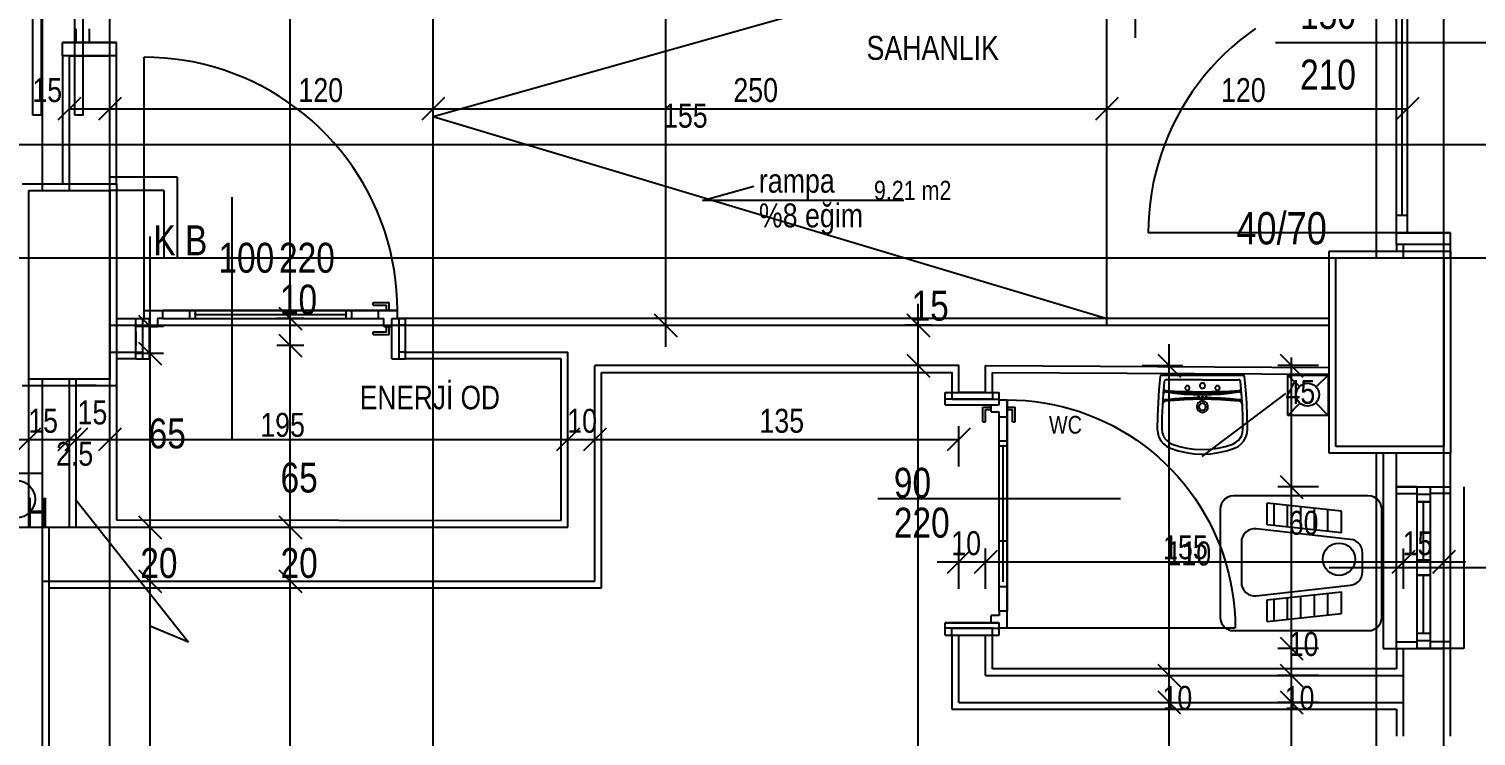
# Model space of a CAD drawing. Header units: centimetres. Extents: x 0 to 14595, y -30 to 2970.
# Drawn here: x 1811.7 to 2080.1, y 1323.6 to 1454.9 of the extents above; entities that cross this region are included whole.
import ezdxf

# ---------------------------------------------------------------- set-up
doc = ezdxf.new("R2010")
doc.units = ezdxf.units.CM
doc.layers.add('ASN-KAPI', color=3, linetype='CONTINUOUS')
doc.layers.add('ASN-MIMARI', color=8, linetype='CONTINUOUS')
doc.styles.get("Standard").update_dxf_attribs({"font": 'arial.ttf', "width": 0.8})

msp = doc.modelspace()

# ---------------------------------------------------------------- linework, layer by layer
at = {"layer": 'ASN-KAPI'}
for points in [[(1812.4, 1438.85), (1812.4, 1463.35), (1813.9, 1463.35), (1813.9, 1438.85)], [(1820.15, 1438.85), (1820.15, 1463.35), (1821.65, 1463.35), (1821.65, 1438.85)]]:
    msp.add_lwpolyline(points, close=True, dxfattribs=at)
at = {"layer": 'ASN-MIMARI'}
for p, q in [((2074.15, 864.84), (2074.15, 2017.57)), ((1929.79, 1395.86), (1929.79, 1541.36)), ((2074.15, 1412.36), (2074.15, 1537.36)), ((1886.65, 1399.86), (1886.65, 1475.03)), ((1886.65, 1438.61), (2011.63, 1473.86)), ((2011.65, 1399.86), (2011.63, 1473.86)), ((1886.65, 1438.61), (2011.65, 1401.11)), ((1495.19, 1433.43), (2123.1, 1433.43)), ((1810.4, 1426.11), (1827.9, 1426.11)), ((1827.9, 1426.11), (1827.9, 1388.61)), ((1936.63, 1423.02), (1946.14, 1425.66)), ((1973.98, 1423.02), (1936.63, 1423.02)), ((1471.65, 1412.36), (2084.15, 1412.36)), ((1826.65, 1412.36), (1848.96, 1412.36)), ((2052.9, 1413.61), (2075.4, 1413.61)), ((2052.9, 1376.11), (2052.9, 1413.61)), ((2075.4, 1413.61), (2075.4, 1376.11)), ((1826.65, 1399.86), (1876.19, 1399.86)), ((1826.65, 1399.86), (2052.9, 1399.86)), ((2052.9, 1401.11), (1880.25, 1401.11)), ((1880.25, 1401.11), (1880.25, 1393.61)), ((1826.65, 1394.86), (1831.5, 1394.86)), ((1831.5, 1393.61), (1827.91, 1393.61)), ((1827.91, 1393.61), (1827.91, 1388.6)), ((1881.5, 1394.86), (1911.65, 1394.86)), ((1910.4, 1393.61), (1881.5, 1393.61)), ((1910.4, 1363.61), (1910.4, 1393.61)), ((1911.65, 1362.36), (1911.65, 1394.86)), ((1916.65, 1352.36), (1916.65, 1392.36)), ((1917.9, 1351.11), (1917.9, 1391.11)), ((1989.15, 1387.36), (1989.15, 1392.36)), ((1989.15, 1392.36), (2052.9, 1392)), ((1990.4, 1387.36), (1990.4, 1391.11)), ((1990.4, 1391.11), (2052.9, 1390.75)), ((1827.9, 1388.61), (1810.4, 1388.61)), ((1814.15, 1166.11), (1814.15, 1389.86)), ((1827.91, 1388.6), (1820.4, 1388.72)), ((1827.9, 1388.72), (1827.9, 1363.72)), ((1827.9, 1388.72), (1827.9, 1363.72)), ((2075.4, 1376.11), (2052.9, 1376.11)), ((2061.65, 1191.11), (2061.65, 1376.11)), ((2074.15, 1191.11), (2074.15, 1376.11)), ((2069.15, 1369.86), (2065.4, 1369.86)), ((2065.4, 1369.86), (2075.4, 1369.86)), ((1820.4, 1367.42), (1841.24, 1341.03)), ((1814.15, 1362.36), (1911.65, 1362.36)), ((1827.9, 1363.72), (1910.4, 1363.61)), ((1814.15, 1352.36), (1916.65, 1352.36)), ((1815.4, 1347.36), (1815.4, 1351.11)), ((1815.4, 1351.11), (1917.9, 1351.11)), ((1841.24, 1341.03), (1834.25, 1343.94)), ((2074.15, 1323.61), (2074.15, 1339.86)), ((2075.4, 1323.61), (2075.4, 1339.86))]:
    msp.add_line(p, q, dxfattribs=at)
for points in [[(1826.65, 864.84), (1826.65, 2016.11)], [(1886.65, 864.84), (1886.65, 2016.11)], [(1860.14, 950.76), (1860.14, 2008.86)], [(2061.65, 1412.36), (2061.65, 1537.36)], [(1814.15, 1424.86), (1814.15, 1524.86)], [(1826.65, 1424.86), (1826.65, 1524.86)], [(2016.97, 1453.23), (2016.97, 1470.78)], [(2065.4, 1420.21), (2065.4, 1459.86)], [(2066.4, 1420.21), (2066.4, 1459.86)], [(2067.4, 1420.21), (2067.4, 1459.86)], [(1820.4, 1452.36), (1820.4, 1454.86)], [(1822.9, 1452.36), (1822.9, 1454.86)], [(2036.26, 1452.69), (2034.85, 1451.48)], [(2037.72, 1453.83), (2036.26, 1452.69)], [(2039.23, 1454.92), (2037.72, 1453.83)], [(1817.9, 1449.86), (1817.9, 1452.36)], [(1820.4, 1452.36), (1817.9, 1452.36)], [(1817.9, 1452.36), (1827.9, 1452.36)], [(1817.9, 1449.86), (1817.9, 1451.11)], [(1817.9, 1449.86), (1817.9, 1426.11)], [(1827.9, 1449.86), (1817.9, 1449.86)], [(1819.15, 1424.86), (1819.15, 1449.86)], [(1819.15, 1449.86), (1826.65, 1449.86)], [(1822.9, 1452.36), (1820.4, 1452.36)], [(1827.9, 1452.36), (1822.9, 1452.36)], [(1826.65, 1424.86), (1826.65, 1449.86)], [(1827.9, 1449.86), (1827.9, 1452.36)], [(1827.9, 1449.86), (1827.9, 1451.11)], [(1827.9, 1426.11), (1827.9, 1449.86)], [(2033.49, 1450.23), (2032.17, 1448.91)], [(2034.85, 1451.48), (2033.49, 1450.23)], [(2042.9, 1452.36), (2087.9, 1452.36)], [(1834.9, 1449.57), (1833, 1449.61)], [(1833, 1402.61), (1833, 1449.61)], [(1836.79, 1449.45), (1834.9, 1449.57)], [(1838.67, 1449.26), (1836.79, 1449.45)], [(1840.54, 1449), (1838.67, 1449.26)], [(1842.41, 1448.66), (1840.54, 1449)], [(1844.25, 1448.24), (1842.41, 1448.66)], [(1846.08, 1447.75), (1844.25, 1448.24)], [(1847.89, 1447.19), (1846.08, 1447.75)], [(1849.67, 1446.55), (1847.89, 1447.19)], [(2030.92, 1447.55), (2029.71, 1446.14)], [(2032.17, 1448.91), (2030.92, 1447.55)], [(1851.43, 1445.85), (1849.67, 1446.55)], [(1853.15, 1445.07), (1851.43, 1445.85)], [(1854.85, 1444.22), (1853.15, 1445.07)], [(2028.57, 1444.68), (2027.49, 1443.17)], [(2029.71, 1446.14), (2028.57, 1444.68)], [(1821.27, 1442.16), (1817.03, 1437.91)], [(1819.15, 1435.03), (1819.15, 1442.53)], [(1828.77, 1442.16), (1824.53, 1437.91)], [(1826.65, 1435.03), (1826.65, 1442.53)], [(1856.5, 1443.31), (1854.85, 1444.22)], [(1858.12, 1442.33), (1856.5, 1443.31)], [(1859.7, 1441.29), (1858.12, 1442.33)], [(1888.77, 1442.16), (1884.53, 1437.91)], [(1886.65, 1435.03), (1886.65, 1442.53)], [(2013.76, 1442.16), (2009.52, 1437.92)], [(2011.64, 1435.04), (2011.64, 1442.54)], [(2027.49, 1443.17), (2026.46, 1441.62)], [(2069.52, 1442.16), (2065.28, 1437.91)], [(2067.4, 1435.03), (2067.4, 1442.53)], [(1819.15, 1440.03), (2067.4, 1440.03)], [(1861.24, 1440.18), (1859.7, 1441.29)], [(1862.73, 1439.01), (1861.24, 1440.18)], [(2025.5, 1440.03), (2024.61, 1438.41)], [(2026.46, 1441.62), (2025.5, 1440.03)], [(1864.17, 1437.79), (1862.73, 1439.01)], [(1865.56, 1436.5), (1864.17, 1437.79)], [(1866.9, 1435.16), (1865.56, 1436.5)], [(2023.78, 1436.75), (2023.02, 1435.06)], [(2024.61, 1438.41), (2023.78, 1436.75)], [(1868.18, 1433.77), (1866.9, 1435.16)], [(1869.41, 1432.33), (1868.18, 1433.77)], [(2023.02, 1435.06), (2022.32, 1433.34)], [(1870.58, 1430.84), (1869.41, 1432.33)], [(2021.7, 1431.59), (2021.15, 1429.82)], [(2022.32, 1433.34), (2021.7, 1431.59)], [(1871.68, 1429.31), (1870.58, 1430.84)], [(1872.73, 1427.73), (1871.68, 1429.31)], [(2021.15, 1429.82), (2020.67, 1428.02)], [(1839.15, 1427.36), (1826.65, 1427.36)], [(1827.91, 1426.11), (1827.91, 1401.11), (1831.5, 1401.11)], [(1839.15, 1427.36), (1839.15, 1412.36)], [(1873.71, 1426.11), (1872.73, 1427.73)], [(1874.62, 1424.45), (1873.71, 1426.11)], [(2020.26, 1426.21), (2019.93, 1424.39)], [(2020.67, 1428.02), (2020.26, 1426.21)], [(1811.65, 1389.86), (1811.65, 1424.86)], [(1811.65, 1424.86), (1826.65, 1424.86)], [(1836.65, 1424.86), (1826.65, 1424.86)], [(1826.65, 1424.86), (1826.65, 1389.86)], [(1836.65, 1424.86), (1836.65, 1412.36)], [(1849.31, 1423.61), (1849.31, 1378.61)], [(1875.47, 1422.75), (1874.62, 1424.45)], [(2019.93, 1424.39), (2019.67, 1422.55)], [(1876.24, 1421.03), (1875.47, 1422.75)], [(1876.95, 1419.27), (1876.24, 1421.03)], [(2019.48, 1420.71), (2019.37, 1418.85)], [(2019.67, 1422.55), (2019.48, 1420.71)], [(1877.59, 1417.49), (1876.95, 1419.27)], [(2019.37, 1418.85), (2019.33, 1417)], [(2065.4, 1420.21), (2065.4, 1420.21)], [(2065.4, 1417), (2065.4, 1420.21)], [(2067.4, 1420.21), (2065.4, 1420.21)], [(2067.4, 1417), (2067.4, 1420.21)], [(1834.12, 1145.86), (1834.12, 1416.36)], [(1878.15, 1415.68), (1877.59, 1417.49)], [(1878.64, 1413.85), (1878.15, 1415.68)], [(2065.4, 1417), (2019.33, 1417)], [(2065.4, 1414.86), (2065.4, 1417)], [(2067.4, 1417), (2065.4, 1417)], [(2065.4, 1417), (2075.4, 1417)], [(2065.4, 1414.86), (2065.4, 1416.11)], [(2075.4, 1417), (2067.4, 1417)], [(2075.4, 1414.86), (2075.4, 1417)], [(2075.4, 1414.86), (2075.4, 1416.11)], [(1879.05, 1412.01), (1878.64, 1413.85)], [(1893.65, 1412.36), (2054.15, 1412.36)], [(2054.15, 1377.36), (2054.15, 1412.36)], [(2059.15, 1412.36), (2074.15, 1412.36)], [(2065.4, 1414.86), (2065.4, 1413.61)], [(2075.4, 1414.86), (2065.4, 1414.86)], [(2066.65, 1412.36), (2066.65, 1414.86)], [(2074.15, 1414.86), (2066.65, 1414.86)], [(2074.15, 1412.36), (2074.15, 1414.86)], [(2074.15, 1412.36), (2074.15, 1377.36)], [(2075.4, 1412.36), (2075.4, 1414.86)], [(1879.4, 1410.15), (1879.05, 1412.01)], [(1879.66, 1408.27), (1879.4, 1410.15)], [(1879.85, 1406.39), (1879.66, 1408.27)], [(1879.97, 1404.5), (1879.85, 1406.39)], [(1880, 1402.61), (1879.97, 1404.5)], [(1832, 1401.73), (1834.12, 1399.61)], [(1833, 1401.11), (1833, 1402.61)], [(1833, 1402.61), (1836.5, 1402.61)], [(1836.5, 1401.11), (1836.5, 1402.61)], [(1836.5, 1402.61), (1841.5, 1402.61)], [(1876.5, 1402.61), (1836.5, 1402.61)], [(1841.5, 1402.61), (1871.51, 1402.61)], [(1841.5, 1401.11), (1841.5, 1402.61)], [(1842.5, 1402.61), (1842.5, 1401.11)], [(1842.5, 1401.86), (1842.5, 1402.06)], [(1842.5, 1401.84), (1870.5, 1401.84)], [(1858.02, 1403.23), (1862.27, 1398.98)], [(1870.5, 1402.06), (1870.5, 1401.86)], [(1870.51, 1401.11), (1870.51, 1402.61)], [(1871.51, 1402.61), (1876.5, 1402.61)], [(1871.51, 1402.61), (1871.51, 1401.11)], [(1875.5, 1404.11), (1878.5, 1404.11)], [(1875.5, 1403.61), (1875.5, 1404.11)], [(1875.5, 1403.61), (1878, 1403.61)], [(1876.5, 1402.61), (1878, 1402.61)], [(1876.5, 1401.11), (1876.5, 1402.61)], [(1880, 1402.61), (1876.5, 1402.61)], [(1878, 1402.61), (1878, 1403.61)], [(1878, 1402.61), (1878.5, 1402.61)], [(1878.5, 1402.61), (1878.5, 1404.11)], [(1878.5, 1402.61), (1880, 1402.61)], [(1880, 1401.11), (1880, 1402.61)], [(1927.67, 1401.98), (1931.91, 1397.73)], [(1974.53, 1401.98), (1978.77, 1397.73)], [(1976.65, 929.11), (1976.65, 1403.86)], [(1831.5, 1401.11), (1833, 1401.11)], [(1831.5, 1393.61), (1831.5, 1401.11)], [(1831.5, 1401.11), (1834, 1401.11)], [(1831.5, 1399.86), (1832.75, 1399.86)], [(1836.62, 1399.61), (1831.62, 1399.61)], [(1832.75, 1401.11), (1832.75, 1394.86)], [(1832.75, 1399.86), (1832.75, 1393.61)], [(1833, 1401.11), (1834, 1401.11)], [(1834, 1399.61), (1834, 1401.11)], [(1834, 1401.11), (1834, 1393.61)], [(1834, 1393.61), (1834, 1399.61)], [(1834, 1399.61), (1835.5, 1399.61)], [(1836.5, 1401.11), (1835.5, 1401.11)], [(1835.5, 1401.11), (1835.5, 1399.61)], [(1836.5, 1401.11), (1841.5, 1401.11)], [(1836.5, 1401.11), (1876.5, 1401.11)], [(1841.5, 1401.11), (1871.51, 1401.11)], [(1862.64, 1401.11), (1857.64, 1401.11)], [(1871.51, 1401.11), (1876.5, 1401.11)], [(1876.5, 1401.11), (1877.5, 1401.11)], [(1877.5, 1399.61), (1877.5, 1401.11)], [(1877.5, 1399.61), (1878, 1399.61)], [(1877.5, 1399.61), (1879, 1399.61)], [(1878, 1399.61), (1878.5, 1399.61)], [(1878, 1398.61), (1878, 1399.61)], [(1878.5, 1399.61), (1879, 1399.61)], [(1878.5, 1398.11), (1878.5, 1399.61)], [(1879, 1393.61), (1879, 1401.11)], [(1879, 1401.11), (1881.5, 1401.11)], [(1879, 1399.61), (1879, 1401.11)], [(1879, 1401.11), (1880, 1401.11)], [(1879, 1393.61), (1879, 1399.61)], [(1880, 1401.11), (1881.5, 1401.11)], [(1880.25, 1401.11), (1880.25, 1394.86)], [(1881.5, 1399.86), (1880.25, 1399.86)], [(1881.5, 1393.61), (1881.5, 1401.11)], [(1924.79, 1399.86), (1932.29, 1399.86)], [(1979.15, 1399.86), (1974.15, 1399.86)], [(1831.5, 1398.61), (1831.5, 1396.11)], [(1832, 1396.73), (1836.24, 1392.48)], [(1858.02, 1398.23), (1862.27, 1393.98)], [(1875.5, 1398.11), (1875.5, 1398.61)], [(1875.5, 1398.61), (1878, 1398.61)], [(1875.5, 1398.11), (1878.5, 1398.11)], [(1881.5, 1396.11), (1881.5, 1398.61)], [(2023.21, 929.11), (2023.21, 1396.36)], [(1831.5, 1394.86), (1832.75, 1394.86)], [(1831.5, 1393.61), (1834, 1393.61)], [(1836.62, 1394.61), (1831.62, 1394.61)], [(1862.64, 1396.11), (1857.64, 1396.11)], [(1879, 1393.61), (1881.5, 1393.61)], [(1881.5, 1394.86), (1880.25, 1394.86)], [(1974.53, 1394.48), (1978.77, 1390.23)], [(2021.09, 1394.48), (2025.33, 1390.23)], [(2043.77, 1394.48), (2048.01, 1390.23)], [(2045.89, 1183.24), (2045.89, 1393.86)], [(1984.15, 1387.36), (1984.15, 1392.36), (1916.65, 1392.36)], [(1917.9, 1391.11), (1982.9, 1391.11), (1982.9, 1387.36)], [(1979.15, 1392.36), (1974.15, 1392.36)], [(2018.21, 1392.36), (2025.71, 1392.36)], [(2050.89, 1392.36), (2043.39, 1392.36)], [(1811.65, 1362.36), (1811.65, 1389.86)], [(1826.65, 1389.86), (1811.65, 1389.86)], [(1819.15, 1362.36), (1819.15, 1389.86)], [(1820.4, 1362.36), (1820.4, 1389.86)], [(1826.65, 1166.11), (1826.65, 1389.86)], [(1826.65, 1362.36), (1826.65, 1389.86)], [(2021.53, 1390.33), (2021.3, 1387.9), (2021.13, 1385.45), (2021.03, 1383), (2021, 1380.55)], [(2021.81, 1390.58), (2021.75, 1390.58), (2021.69, 1390.56), (2021.64, 1390.53), (2021.6, 1390.49), (2021.57, 1390.44), (2021.54, 1390.39), (2021.53, 1390.33)], [(2021.81, 1390.58), (2036.92, 1390.58)], [(2022.27, 1389.37), (2022.08, 1387.17), (2021.94, 1384.97), (2021.86, 1382.76), (2021.84, 1380.55)], [(2022.16, 1388.22), (2022.16, 1388.12), (2022.19, 1388.03), (2022.23, 1387.95), (2022.29, 1387.87), (2022.37, 1387.82), (2022.46, 1387.78), (2022.55, 1387.76)], [(2022.69, 1389.75), (2022.6, 1389.74), (2022.51, 1389.71), (2022.44, 1389.67), (2022.37, 1389.61), (2022.32, 1389.54), (2022.29, 1389.46), (2022.27, 1389.37)], [(2029.36, 1389.75), (2022.69, 1389.75)], [(2026.58, 1388.63), (2026.49, 1388.62), (2026.41, 1388.59), (2026.33, 1388.55), (2026.27, 1388.49), (2026.21, 1388.42), (2026.18, 1388.34), (2026.16, 1388.26), (2026.16, 1388.17), (2026.18, 1388.08), (2026.21, 1388), (2026.27, 1387.93), (2026.33, 1387.87), (2026.41, 1387.83), (2026.49, 1387.8), (2026.58, 1387.79)], [(2026.58, 1387.79), (2026.66, 1387.8), (2026.75, 1387.83), (2026.82, 1387.87), (2026.89, 1387.93), (2026.94, 1388), (2026.97, 1388.08), (2026.99, 1388.17), (2026.99, 1388.26), (2026.97, 1388.34), (2026.94, 1388.42), (2026.89, 1388.49), (2026.82, 1388.55), (2026.75, 1388.59), (2026.66, 1388.62), (2026.58, 1388.63)], [(2029.36, 1389.12), (2029.26, 1389.11), (2029.17, 1389.08), (2029.08, 1389.03), (2029, 1388.96), (2028.94, 1388.87), (2028.9, 1388.78), (2028.88, 1388.68), (2028.88, 1388.58), (2028.9, 1388.48), (2028.94, 1388.39), (2029, 1388.3), (2029.08, 1388.24), (2029.17, 1388.19), (2029.26, 1388.15), (2029.36, 1388.14)], [(2029.36, 1389.75), (2036.04, 1389.75)], [(2029.36, 1388.14), (2029.47, 1388.15), (2029.56, 1388.19), (2029.65, 1388.24), (2029.73, 1388.3), (2029.79, 1388.39), (2029.83, 1388.48), (2029.85, 1388.58), (2029.85, 1388.68), (2029.83, 1388.78), (2029.79, 1388.87), (2029.73, 1388.96), (2029.65, 1389.03), (2029.56, 1389.08), (2029.47, 1389.11), (2029.36, 1389.12)], [(2032.15, 1388.63), (2032.07, 1388.62), (2031.98, 1388.59), (2031.91, 1388.55), (2031.84, 1388.49), (2031.79, 1388.42), (2031.76, 1388.34), (2031.74, 1388.26), (2031.74, 1388.17), (2031.76, 1388.08), (2031.79, 1388), (2031.84, 1387.93), (2031.91, 1387.87), (2031.98, 1387.83), (2032.07, 1387.8), (2032.15, 1387.79)], [(2032.15, 1387.79), (2032.24, 1387.8), (2032.32, 1387.83), (2032.4, 1387.87), (2032.46, 1387.93), (2032.52, 1388), (2032.55, 1388.08), (2032.57, 1388.17), (2032.57, 1388.26), (2032.55, 1388.34), (2032.52, 1388.42), (2032.46, 1388.49), (2032.4, 1388.55), (2032.32, 1388.59), (2032.24, 1388.62), (2032.15, 1388.63)], [(2036.46, 1389.37), (2036.44, 1389.46), (2036.41, 1389.54), (2036.36, 1389.61), (2036.29, 1389.67), (2036.22, 1389.71), (2036.13, 1389.74), (2036.04, 1389.75)], [(2036.18, 1387.76), (2036.27, 1387.78), (2036.36, 1387.82), (2036.44, 1387.87), (2036.5, 1387.95), (2036.54, 1388.03), (2036.57, 1388.12), (2036.57, 1388.22)], [(2036.89, 1380.55), (2036.87, 1382.76), (2036.79, 1384.97), (2036.65, 1387.17), (2036.46, 1389.37)], [(2037.2, 1390.33), (2037.19, 1390.39), (2037.16, 1390.44), (2037.13, 1390.49), (2037.09, 1390.53), (2037.04, 1390.56), (2036.98, 1390.58), (2036.92, 1390.58)], [(2037.73, 1380.55), (2037.7, 1383), (2037.6, 1385.45), (2037.43, 1387.9), (2037.2, 1390.33)], [(2045.21, 1390.62), (2052.71, 1390.62)], [(2045.21, 1383.12), (2045.21, 1390.62)], [(2045.21, 1390.62), (2047.36, 1388.48)], [(2052.71, 1390.62), (2050.49, 1388.4)], [(2052.71, 1390.62), (2052.71, 1383.12)], [(1981.65, 1385.11), (1981.65, 1387.36)], [(1981.65, 1387.36), (1991.65, 1387.36)], [(1990.4, 1386.11), (1981.65, 1386.11)], [(1982.9, 1387.36), (1982.9, 1386.11)], [(1982.9, 1386.11), (1991.65, 1386.11)], [(1989.15, 1387.36), (1984.15, 1387.36)], [(1990.4, 1387.36), (1990.4, 1386.11)], [(1991.65, 1386.01), (1991.65, 1387.36)], [(1991.65, 1385.11), (1991.65, 1387.36)], [(1991.65, 1386.01), (1993.15, 1386.01)], [(1991.65, 1385.11), (1991.65, 1386.01)], [(1993.15, 1384.66), (1993.15, 1386.01)], [(1993.15, 1386.01), (1993.15, 1382.86)], [(1993.15, 1386.01), (1994.85, 1385.97)], [(1994.85, 1385.97), (1996.55, 1385.87)], [(1996.55, 1385.87), (1998.25, 1385.7)], [(1998.25, 1385.7), (1999.94, 1385.46)], [(1999.94, 1385.46), (2001.61, 1385.15)], [(2022.57, 1385.77), (2022.43, 1385.74), (2022.31, 1385.68), (2022.19, 1385.6), (2022.09, 1385.5), (2022.02, 1385.38), (2021.97, 1385.25), (2021.95, 1385.11)], [(2022.54, 1386.04), (2022.39, 1386.02), (2022.24, 1385.96), (2022.11, 1385.89), (2021.99, 1385.79)], [(2022.66, 1387.48), (2022.53, 1387.47), (2022.41, 1387.44), (2022.3, 1387.38), (2022.21, 1387.3), (2022.13, 1387.2), (2022.08, 1387.08), (2022.06, 1386.96)], [(2029.36, 1386.4), (2027.66, 1386.38), (2025.95, 1386.31), (2024.24, 1386.2), (2022.54, 1386.04)], [(2022.55, 1387.76), (2024.25, 1387.65), (2025.95, 1387.58), (2027.66, 1387.53), (2029.36, 1387.52)], [(2029.36, 1386.12), (2027.66, 1386.1), (2025.96, 1386.03), (2024.27, 1385.92), (2022.57, 1385.77)], [(2022.66, 1387.48), (2024.33, 1387.37), (2026.01, 1387.3), (2027.69, 1387.25), (2029.36, 1387.24)], [(2022.66, 1387.48), (2024.33, 1387.25), (2026, 1387.09), (2027.68, 1386.99), (2029.36, 1386.96)], [(2029.36, 1385.77), (2029.15, 1385.75), (2028.94, 1385.68), (2028.75, 1385.57), (2028.59, 1385.43), (2028.46, 1385.25), (2028.37, 1385.05), (2028.33, 1384.84), (2028.33, 1384.62), (2028.37, 1384.4), (2028.46, 1384.2), (2028.59, 1384.03), (2028.75, 1383.88), (2028.94, 1383.77), (2029.15, 1383.7), (2029.36, 1383.68)], [(2028.88, 1386.4), (2028.88, 1386.44), (2028.87, 1386.48), (2028.84, 1386.52), (2028.82, 1386.55), (2028.78, 1386.58), (2028.74, 1386.6), (2028.7, 1386.61), (2028.65, 1386.61), (2028.61, 1386.6), (2028.57, 1386.58), (2028.53, 1386.55), (2028.51, 1386.52), (2028.48, 1386.48), (2028.47, 1386.44), (2028.47, 1386.4)], [(2029.58, 1386.4), (2029.58, 1386.44), (2029.56, 1386.48), (2029.54, 1386.52), (2029.51, 1386.55), (2029.48, 1386.58), (2029.44, 1386.6), (2029.4, 1386.61), (2029.35, 1386.61), (2029.31, 1386.6), (2029.27, 1386.58), (2029.23, 1386.55), (2029.2, 1386.52), (2029.18, 1386.48), (2029.17, 1386.44), (2029.16, 1386.4)], [(2044.81, 1387.21), (2029.28, 1375.51)], [(2029.36, 1387.52), (2031.07, 1387.53), (2032.78, 1387.58), (2034.48, 1387.65), (2036.18, 1387.76)], [(2029.36, 1386.96), (2031.05, 1386.99), (2032.73, 1387.09), (2034.4, 1387.25), (2036.07, 1387.48)], [(2029.36, 1387.24), (2031.04, 1387.25), (2032.72, 1387.3), (2034.4, 1387.37), (2036.07, 1387.48)], [(2036.19, 1386.04), (2034.49, 1386.2), (2032.78, 1386.31), (2031.07, 1386.38), (2029.36, 1386.4)], [(2036.16, 1385.77), (2034.46, 1385.92), (2032.77, 1386.03), (2031.07, 1386.1), (2029.36, 1386.12)], [(2029.36, 1383.68), (2029.58, 1383.7), (2029.79, 1383.77), (2029.98, 1383.88), (2030.14, 1384.03), (2030.27, 1384.2), (2030.36, 1384.4), (2030.4, 1384.62), (2030.4, 1384.84), (2030.36, 1385.05), (2030.27, 1385.25), (2030.14, 1385.43), (2029.98, 1385.57), (2029.79, 1385.68), (2029.58, 1385.75), (2029.36, 1385.77)], [(2030.26, 1386.4), (2030.26, 1386.44), (2030.25, 1386.48), (2030.22, 1386.52), (2030.2, 1386.55), (2030.16, 1386.58), (2030.12, 1386.6), (2030.08, 1386.61), (2030.03, 1386.61), (2029.99, 1386.6), (2029.95, 1386.58), (2029.91, 1386.55), (2029.89, 1386.52), (2029.86, 1386.48), (2029.85, 1386.44), (2029.85, 1386.4)], [(2036.67, 1386.96), (2036.65, 1387.08), (2036.6, 1387.2), (2036.52, 1387.3), (2036.43, 1387.38), (2036.32, 1387.44), (2036.2, 1387.47), (2036.07, 1387.48)], [(2036.78, 1385.11), (2036.76, 1385.25), (2036.71, 1385.38), (2036.64, 1385.5), (2036.54, 1385.6), (2036.42, 1385.68), (2036.3, 1385.74), (2036.16, 1385.77)], [(2036.74, 1385.79), (2036.62, 1385.89), (2036.49, 1385.96), (2036.34, 1386.02), (2036.19, 1386.04)], [(2052.71, 1383.12), (2050.38, 1385.45)], [(1981.65, 1385.11), (1990.15, 1385.11)], [(1981.65, 1385.11), (1991.65, 1385.11)], [(1988.65, 1384.66), (1990.15, 1384.66)], [(1988.65, 1381.96), (1988.65, 1384.66)], [(1989.15, 1381.96), (1989.15, 1384.21)], [(1989.15, 1384.21), (1990.15, 1384.21)], [(1990.15, 1384.66), (1990.15, 1385.11)], [(1990.15, 1383.76), (1990.15, 1385.11)], [(1990.15, 1385.11), (1991.65, 1385.11)], [(1990.15, 1384.21), (1990.15, 1384.66)], [(1990.15, 1383.76), (1990.15, 1384.21)], [(1990.15, 1383.76), (1991.65, 1383.76)], [(1991.65, 1382.86), (1991.65, 1383.76)], [(1991.65, 1382.86), (1993.15, 1382.86)], [(1991.65, 1378.36), (1991.65, 1382.86)], [(1991.65, 1346.86), (1991.65, 1382.86)], [(1993.15, 1384.21), (1993.15, 1384.66)], [(1993.15, 1384.66), (1994.65, 1384.66)], [(1993.15, 1382.86), (1993.15, 1384.21)], [(1993.15, 1384.21), (1994.15, 1384.21)], [(1993.15, 1378.36), (1993.15, 1382.86)], [(1993.15, 1382.86), (1993.15, 1346.86)], [(1994.15, 1381.96), (1994.15, 1384.21)], [(1994.65, 1381.96), (1994.65, 1384.66)], [(2001.61, 1385.15), (2003.27, 1384.78)], [(2003.27, 1384.78), (2004.92, 1384.34)], [(2004.92, 1384.34), (2006.55, 1383.83)], [(2006.55, 1383.83), (2008.15, 1383.26)], [(2008.15, 1383.26), (2009.73, 1382.62)], [(2029.36, 1385.37), (2029.23, 1385.35), (2029.1, 1385.31), (2028.99, 1385.25), (2028.89, 1385.16), (2028.81, 1385.05), (2028.76, 1384.93), (2028.73, 1384.79), (2028.73, 1384.66), (2028.76, 1384.53), (2028.81, 1384.41), (2028.89, 1384.3), (2028.99, 1384.21), (2029.1, 1384.14), (2029.23, 1384.1), (2029.36, 1384.09)], [(2029.36, 1384.09), (2029.5, 1384.1), (2029.63, 1384.14), (2029.74, 1384.21), (2029.84, 1384.3), (2029.92, 1384.41), (2029.97, 1384.53), (2030, 1384.66), (2030, 1384.79), (2029.97, 1384.93), (2029.92, 1385.05), (2029.84, 1385.16), (2029.74, 1385.25), (2029.63, 1385.31), (2029.5, 1385.35), (2029.36, 1385.37)], [(2045.21, 1383.12), (2047.47, 1385.38)], [(2052.71, 1383.12), (2045.21, 1383.12)], [(1813.77, 1380.77), (1809.53, 1376.53)], [(1821.27, 1380.77), (1817.03, 1376.53)], [(1822.52, 1380.77), (1818.28, 1376.53)], [(1819.15, 1373.65), (1819.15, 1381.15)], [(1820.4, 1373.65), (1820.4, 1381.15)], [(1828.77, 1380.77), (1824.53, 1376.53)], [(1826.65, 1373.65), (1826.65, 1381.15)], [(1913.77, 1380.77), (1909.53, 1376.53)], [(1911.65, 1373.65), (1911.65, 1381.15)], [(1918.77, 1380.77), (1914.53, 1376.53)], [(1916.65, 1373.65), (1916.65, 1381.15)], [(1986.27, 1380.77), (1982.03, 1376.53)], [(1984.15, 1373.65), (1984.15, 1381.15)], [(1988.65, 1381.96), (1989.15, 1381.96)], [(1994.15, 1381.96), (1994.65, 1381.96)], [(2009.73, 1382.62), (2011.28, 1381.92)], [(2011.28, 1381.92), (2012.81, 1381.16)], [(2012.81, 1381.16), (2014.3, 1380.34)], [(2014.3, 1380.34), (2015.76, 1379.46)], [(2021, 1380.55), (2021.08, 1379.8), (2021.3, 1379.08), (2021.67, 1378.41), (2022.16, 1377.84), (2022.75, 1377.37), (2023.43, 1377.03)], [(2021.84, 1380.55), (2021.9, 1379.97), (2022.07, 1379.4), (2022.35, 1378.89), (2022.74, 1378.44), (2023.2, 1378.08), (2023.73, 1377.81)], [(2035, 1377.81), (2035.53, 1378.08), (2035.99, 1378.44), (2036.38, 1378.89), (2036.66, 1379.4), (2036.83, 1379.97), (2036.89, 1380.55)], [(2035.3, 1377.03), (2035.98, 1377.37), (2036.57, 1377.84), (2037.06, 1378.41), (2037.43, 1379.08), (2037.65, 1379.8), (2037.73, 1380.55)], [(1700.15, 1378.65), (1818.15, 1378.65)], [(1802.65, 1378.65), (1984.15, 1378.65)], [(1991.65, 1351.36), (1991.65, 1378.36)], [(1993.15, 1378.36), (1991.65, 1378.36)], [(1991.65, 1377.46), (1993.15, 1377.46)], [(1992.39, 1352.26), (1992.39, 1377.46)], [(1992.6, 1377.46), (1992.4, 1377.46)], [(1993.15, 1351.36), (1993.15, 1378.36)], [(2015.76, 1379.46), (2017.18, 1378.52)], [(2017.18, 1378.52), (2018.56, 1377.52)], [(2018.56, 1377.52), (2019.9, 1376.47)], [(2023.73, 1377.81), (2025.09, 1377.36), (2026.5, 1377.04), (2027.93, 1376.85), (2029.36, 1376.78)], [(2029.36, 1376.78), (2030.8, 1376.85), (2032.23, 1377.04), (2033.64, 1377.36), (2035, 1377.81)], [(2074.15, 1377.36), (2054.15, 1377.36)], [(2019.9, 1376.47), (2021.2, 1375.37)], [(2021.2, 1375.37), (2022.45, 1374.21)], [(2023.43, 1377.03), (2024.87, 1376.56), (2026.35, 1376.22), (2027.85, 1376.01), (2029.36, 1375.94)], [(2029.36, 1375.94), (2030.88, 1376.01), (2032.38, 1376.22), (2033.86, 1376.56), (2035.3, 1377.03)], [(2062.9, 1376.11), (2062.9, 1339.86)], [(2065.4, 1341.11), (2065.4, 1376.11)], [(2075.4, 1341.11), (2075.4, 1376.11)], [(1814.15, 1372.36), (1804.15, 1372.36)], [(1814.15, 1362.36), (1814.15, 1372.36)], [(2022.45, 1374.21), (2023.66, 1373.01)], [(2023.66, 1373.01), (2024.81, 1371.76)], [(2043.77, 1371.98), (2048.01, 1367.73)], [(2024.81, 1371.76), (2025.92, 1370.46)], [(2025.92, 1370.46), (2026.97, 1369.12)], [(2050.89, 1369.86), (2043.39, 1369.86)], [(2069.15, 1369.86), (2069.15, 1368.46)], [(2071.65, 1369.86), (2071.65, 1368.46)], [(2077.9, 1369.86), (2077.9, 1339.86)], [(2014.15, 1367.61), (1969.15, 1367.61)], [(2026.97, 1369.12), (2027.96, 1367.74)], [(2027.96, 1367.74), (2028.9, 1366.31)], [(2035.15, 1368.17), (2034.6, 1368.11), (2034.07, 1367.92), (2033.59, 1367.62), (2033.2, 1367.23), (2032.9, 1366.75), (2032.72, 1366.23), (2032.65, 1365.67)], [(2060.15, 1368.17), (2035.15, 1368.17)], [(2055.15, 1365.33), (2041.4, 1366.85)], [(2041.4, 1362.83), (2041.4, 1366.85)], [(2042.65, 1362.69), (2042.65, 1366.72)], [(2062.65, 1365.67), (2062.59, 1366.23), (2062.41, 1366.75), (2062.11, 1367.23), (2061.71, 1367.62), (2061.24, 1367.92), (2060.71, 1368.11), (2060.15, 1368.17)], [(2065.4, 1368.61), (2069.15, 1368.61)], [(2069.15, 1368.46), (2069.15, 1367.06)], [(2071.65, 1368.46), (2069.15, 1368.46)], [(2069.15, 1367.06), (2069.15, 1356.26)], [(2070.35, 1367.06), (2069.15, 1367.06)], [(2069.15, 1367.06), (2071.65, 1367.06)], [(2070.4, 1367.06), (2070.35, 1367.06)], [(2070.35, 1367.06), (2070.35, 1356.26)], [(2071.65, 1367.06), (2070.4, 1367.06)], [(2075.4, 1368.61), (2071.65, 1368.61)], [(2071.65, 1368.46), (2071.65, 1367.06)], [(2071.65, 1367.06), (2071.65, 1356.26)], [(1832, 1364.48), (1836.24, 1360.23)], [(1858.02, 1364.48), (1862.27, 1360.23)], [(2028.9, 1366.31), (2029.78, 1364.86)], [(2029.78, 1364.86), (2030.61, 1363.36)], [(2032.65, 1365.67), (2032.65, 1345.67)], [(2045.15, 1362.41), (2045.15, 1366.44)], [(2047.65, 1362.14), (2047.65, 1366.16)], [(2050.15, 1361.86), (2050.15, 1365.88)], [(2052.65, 1361.58), (2052.65, 1365.6)], [(2055.15, 1361.3), (2055.15, 1365.33)], [(2062.65, 1345.67), (2062.65, 1365.67)], [(1804.15, 1362.36), (1814.15, 1362.36)], [(1814.15, 1166.11), (1814.15, 1362.36)], [(1815.4, 1166.11), (1815.4, 1362.36)], [(2030.61, 1363.36), (2031.37, 1361.84)], [(2031.37, 1361.84), (2032.07, 1360.29)], [(2039.36, 1362.05), (2038.84, 1362.05), (2038.32, 1361.95), (2037.84, 1361.74), (2037.42, 1361.43), (2037.07, 1361.04), (2036.8, 1360.59), (2036.64, 1360.09), (2036.59, 1359.57)], [(2056.86, 1360.11), (2039.36, 1362.05)], [(2055.15, 1361.3), (2041.4, 1362.83)], [(1993.15, 1359.76), (1991.65, 1359.76)], [(1992.4, 1359.76), (1992.6, 1359.76)], [(2032.07, 1360.29), (2032.7, 1358.71)], [(2032.7, 1358.71), (2033.27, 1357.1)], [(2036.59, 1359.57), (2036.59, 1356.4)], [(2059.09, 1357.62), (2059.03, 1358.14), (2058.87, 1358.63), (2058.61, 1359.09), (2058.27, 1359.47), (2057.85, 1359.78), (2057.37, 1360), (2056.86, 1360.11)], [(1980.15, 1355.93), (2078.15, 1355.93)], [(1986.27, 1358.05), (1982.03, 1353.81)], [(1984.15, 1350.93), (1984.15, 1358.43)], [(1991.27, 1358.05), (1987.03, 1353.81)], [(1989.15, 1350.93), (1989.15, 1358.43)], [(2033.27, 1357.1), (2033.78, 1355.47)], [(2036.59, 1356.4), (2036.59, 1352.14)], [(2059.09, 1356.4), (2059.09, 1357.62)], [(2059.09, 1354.08), (2059.09, 1356.4)], [(2068.77, 1358.05), (2064.53, 1353.81)], [(2066.65, 1350.93), (2066.65, 1358.43)], [(2069.15, 1356.26), (2069.15, 1354.86)], [(2070.35, 1356.26), (2069.15, 1356.26)], [(2071.65, 1356.26), (2069.15, 1356.26)], [(2070.4, 1356.26), (2070.35, 1356.26)], [(2071.65, 1356.26), (2070.4, 1356.26)], [(2071.65, 1356.26), (2071.65, 1354.86)], [(2076.27, 1358.05), (2072.03, 1353.81)], [(2074.15, 1350.93), (2074.15, 1358.43)], [(1832, 1354.48), (1836.24, 1350.23)], [(1858.02, 1354.48), (1862.27, 1350.23)], [(2033.78, 1355.47), (2034.22, 1353.83)], [(2034.22, 1353.83), (2034.6, 1352.17)], [(2097.9, 1354.86), (2052.9, 1354.86)], [(2056.86, 1351.6), (2057.37, 1351.71), (2057.85, 1351.92), (2058.27, 1352.23), (2058.61, 1352.62), (2058.87, 1353.07), (2059.03, 1353.57), (2059.09, 1354.08)], [(2069.15, 1354.86), (2069.15, 1353.46)], [(2071.65, 1354.86), (2069.15, 1354.86)], [(2069.15, 1353.46), (2069.15, 1342.66)], [(2070.35, 1353.46), (2069.15, 1353.46)], [(2069.15, 1353.46), (2071.65, 1353.46)], [(2070.4, 1353.46), (2070.35, 1353.46)], [(2070.35, 1353.46), (2070.35, 1342.66)], [(2071.65, 1353.46), (2070.4, 1353.46)], [(2071.65, 1354.86), (2071.65, 1353.46)], [(2071.65, 1353.46), (2071.65, 1342.66)], [(1991.65, 1346.86), (1991.65, 1351.36)], [(1991.65, 1351.36), (1993.15, 1351.36)], [(1993.15, 1346.86), (1993.15, 1351.36)], [(2034.6, 1352.17), (2034.9, 1350.49)], [(2034.9, 1350.49), (2035.14, 1348.81)], [(2036.59, 1352.14), (2036.64, 1351.62), (2036.8, 1351.12), (2037.07, 1350.67), (2037.42, 1350.28), (2037.84, 1349.97), (2038.32, 1349.76), (2038.84, 1349.65), (2039.36, 1349.66)], [(2039.36, 1349.66), (2056.86, 1351.6)], [(2035.14, 1348.81), (2035.31, 1347.11)], [(2041.4, 1348.88), (2055.15, 1350.4)], [(2041.4, 1344.85), (2041.4, 1348.88)], [(2042.65, 1344.99), (2042.65, 1349.01)], [(2045.15, 1345.27), (2045.15, 1349.29)], [(2047.65, 1345.55), (2047.65, 1349.57)], [(2050.15, 1345.82), (2050.15, 1349.85)], [(2052.65, 1346.1), (2052.65, 1350.13)], [(2055.15, 1346.38), (2055.15, 1350.4)], [(1990.15, 1344.61), (1990.15, 1345.96)], [(1991.65, 1345.96), (1990.15, 1345.96)], [(1991.65, 1346.86), (1993.15, 1346.86)], [(1991.65, 1346.86), (1991.65, 1345.96)], [(1993.15, 1343.71), (1993.15, 1346.86)], [(2032.65, 1345.67), (2032.72, 1345.11), (2032.9, 1344.58), (2033.2, 1344.11), (2033.59, 1343.71), (2034.07, 1343.42), (2034.6, 1343.23), (2035.15, 1343.17)], [(2035.31, 1347.11), (2035.42, 1345.41)], [(2035.42, 1345.41), (2035.45, 1343.71)], [(2041.4, 1344.85), (2055.15, 1346.38)], [(2060.15, 1343.17), (2060.71, 1343.23), (2061.24, 1343.42), (2061.71, 1343.71), (2062.11, 1344.11), (2062.41, 1344.58), (2062.59, 1345.11), (2062.65, 1345.67)], [(1981.65, 1344.61), (1990.15, 1344.61)], [(1981.65, 1342.36), (1981.65, 1344.61)], [(1991.65, 1344.61), (1981.65, 1344.61)], [(1990.4, 1343.61), (1981.65, 1343.61)], [(1982.9, 1342.36), (1982.9, 1343.61)], [(1982.9, 1343.61), (1991.65, 1343.61)], [(1990.15, 1344.61), (1991.65, 1344.61)], [(1990.4, 1342.36), (1990.4, 1343.61)], [(1991.65, 1343.71), (1991.65, 1344.61)], [(1991.65, 1342.36), (1991.65, 1344.61)], [(1991.65, 1342.36), (1991.65, 1343.71)], [(1991.65, 1343.71), (1993.15, 1343.71)], [(1993.15, 1343.71), (2035.45, 1343.71)], [(2035.15, 1343.17), (2060.15, 1343.17)], [(2069.15, 1342.66), (2069.15, 1341.26)], [(2070.35, 1342.66), (2069.15, 1342.66)], [(2071.65, 1342.66), (2069.15, 1342.66)], [(2070.4, 1342.66), (2070.35, 1342.66)], [(2071.65, 1342.66), (2070.4, 1342.66)], [(2071.65, 1342.66), (2071.65, 1341.26)], [(1981.65, 1342.36), (1991.65, 1342.36)], [(1982.9, 1342.36), (1982.9, 1328.61)], [(1984.15, 1329.86), (1984.15, 1342.36)], [(1984.15, 1342.36), (1989.15, 1342.36)], [(1989.15, 1334.86), (1989.15, 1342.36)], [(1990.4, 1336.11), (1990.4, 1342.36)], [(2050.89, 1339.86), (2043.39, 1339.86)], [(2043.77, 1341.98), (2048.01, 1337.73)], [(2062.9, 1339.86), (2069.15, 1339.86)], [(2065.4, 1339.86), (2065.4, 1341.11)], [(2065.4, 1341.11), (2069.15, 1341.11)], [(2065.4, 1339.86), (2065.4, 1336.11)], [(2066.65, 1334.86), (2066.65, 1339.86)], [(2066.65, 1339.86), (2074.15, 1339.86)], [(2069.15, 1341.26), (2069.15, 1339.86)], [(2071.65, 1341.26), (2069.15, 1341.26)], [(2071.65, 1339.86), (2069.15, 1339.86)], [(2071.65, 1341.26), (2071.65, 1339.86)], [(2075.4, 1341.11), (2071.65, 1341.11)], [(2077.9, 1339.86), (2071.65, 1339.86)], [(2075.4, 1339.86), (2075.4, 1341.11)], [(1989.15, 1334.86), (2066.65, 1334.86)], [(2065.4, 1336.11), (1990.4, 1336.11)], [(2018.21, 1334.86), (2025.71, 1334.86)], [(2021.09, 1336.98), (2025.33, 1332.73)], [(2050.89, 1334.86), (2043.39, 1334.86)], [(2043.77, 1336.98), (2048.01, 1332.73)], [(2065.4, 1336.11), (2065.4, 1336.11)], [(2066.65, 1323.61), (2066.65, 1334.86)], [(2021.09, 1331.98), (2025.33, 1327.73)], [(2043.77, 1331.98), (2048.01, 1327.73)], [(1984.15, 1329.86), (2066.65, 1329.86)], [(2018.21, 1329.86), (2025.71, 1329.86)], [(2050.89, 1329.86), (2043.39, 1329.86)], [(1982.9, 1328.61), (2065.4, 1328.61)], [(2065.4, 1328.61), (2065.4, 1323.61)]]:
    msp.add_lwpolyline(points, dxfattribs=at)
for centre, radius in [((2048.89, 1386.98), 2.14), ((1809.33, 1367.58), 3.47), ((2054.71, 1356.43), 3)]:
    msp.add_circle(centre, radius, dxfattribs=at)

# ---------------------------------------------------------------- texts
at = {"layer": 'ASN-MIMARI', "width": 0.8}
for s, height, p in [('150', 5.556, (2047.49, 1454.86)), ('SAHANLIK', 4.444, (1967.05, 1449.12)), ('210', 5.556, (2047.49, 1443.61)), ('15', 4.444, (1812.28, 1441.28)), ('120', 4.444, (1861.65, 1441.28)), ('250', 4.444, (1942.34, 1441.28)), ('120', 4.444, (2032.82, 1441.28)), ('155', 4.444, (1929.29, 1436.53)), ('rampa', 4.444, (1947.08, 1424.46)), ('9.21 m2', 3.556, (1968.43, 1423.12)), ('%%%8 eğim', 4.444, (1947.08, 1418.02)), ('40/70', 6, (2035.67, 1414.86)), ('K B', 5.556, (1834.74, 1412.84)), ('100', 5.556, (1846.8, 1409.61)), ('220', 5.556, (1858.05, 1409.61)), ('10', 5.556, (1858.21, 1401.83)), ('15', 5.556, (1975.4, 1400.71)), ('ENERJİ OD', 4.361, (1873.05, 1384.26)), ('45', 4.444, (2044.78, 1385.27)), ('15', 4.444, (1820.67, 1381.45)), ('15', 4.444, (1811.52, 1379.9)), ('195', 4.444, (1854.57, 1379.15)), ('10', 4.444, (1911.52, 1379.9)), ('135', 4.444, (1947.18, 1379.9)), ('WC', 3.289, (2000.9, 1379.74)), ('65', 5.556, (1833.86, 1377)), ('2.5', 4.444, (1816.67, 1373.78)), ('65', 5.556, (1858.33, 1368.81)), ('90', 5.556, (1972.12, 1367.84)), ('M H', 5.556, (1804.02, 1362.3)), ('220', 5.556, (1972.12, 1360.44)), ('60', 4.444, (2045.39, 1360.97)), ('10', 4.444, (1982.77, 1357.18)), ('15', 4.444, (2066.52, 1357.18)), ('20', 5.556, (1832.31, 1352.95)), ('20', 5.556, (1858.33, 1352.95)), ('155', 4.444, (2022.07, 1356.43)), ('110', 4.444, (2022.71, 1355.28)), ('10', 4.444, (2045.39, 1338.47)), ('10', 4.444, (2021.96, 1328.47)), ('10', 4.444, (2044.64, 1328.47))]:
    msp.add_text(s, height=height, dxfattribs=at).set_placement(p)

doc.saveas('drawing.dxf')
